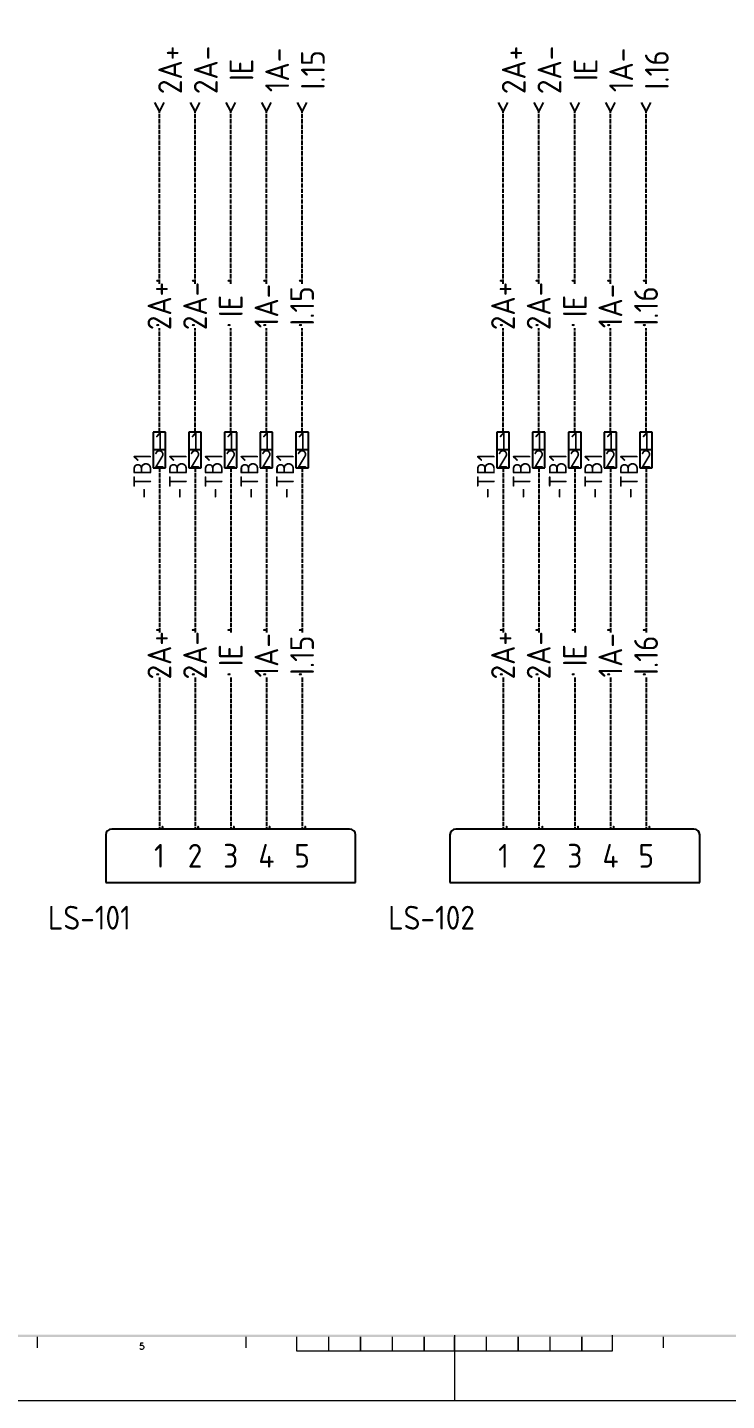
# Model space of a CAD drawing. Header units: millimetres. Extents: x 67033 to 212947, y 35102 to 335921.
# Drawn here: x 69620 to 71582, y 149414 to 153266 of the extents above; entities that cross this region are included whole.
import ezdxf
from ezdxf.enums import TextEntityAlignment as Align

# ---------------------------------------------------------------- set-up
doc = ezdxf.new("R2010")
doc.units = ezdxf.units.MM
doc.linetypes.add('ACAD_ISO02W100', pattern=[15, 12, -3])
for name, color, linetype in [('BORDER', 7, 'Continuous'), ('DESC', 1, 'Continuous'), ('MISC', 2, 'Continuous'), ('RED_2.5mm^2', 1, 'Continuous'), ('SYMS', 7, 'Continuous'), ('TAGS', 51, 'Continuous'), ('TERMS', 4, 'Continuous')]:
    doc.layers.add(name, color=color, linetype=linetype)
doc.styles.add('ROMANS', font='romans.shx', dxfattribs={"height": 0.3})
doc.styles.add('WD_IEC', font='isocp2.shx', dxfattribs={"width": 0.9, "height": 4})

# ---------------------------------------------------------------- blocks, each defined once
blk = doc.blocks.new('VCN1_12P_6B1C')
at = {"layer": 'SYMS'}
for p, q in [((-45, 40), (-45, 0)), ((160, 45), (-40, 45)), ((165, 0), (165, 40)), ((-45, 0), (165, 0))]:
    blk.add_line(p, q, dxfattribs=at)
for centre, start, end in [((-40, 40), 90, 180), ((160, 40), 0, 90)]:
    blk.add_arc(centre, 5, start, end, dxfattribs=at)
at = {"layer": 'SYMS', "linetype": 'Continuous', "style": 'WD_IEC', "width": 0.9, "flags": 8}
for tag, p in [('TERMDESC03P', (57, 51)), ('TERMDESC04P', (87, 51)), ('TERMDESC05P', (117, 51)), ('TERMDESC01P', (-3, 51)), ('TERMDESC02P', (27, 51))]:
    blk.add_attdef(tag, p, '', height=6, rotation=90, dxfattribs=at)
at = {"layer": 'SYMS', "style": 'WD_IEC'}
for tag, p in [('X2WIRE01P', (3, 51)), ('X2WIRE02P', (33, 51)), ('X2WIRE03P', (63, 51)), ('X2WIRE04P', (93, 51)), ('X2WIRE05P', (123, 51))]:
    blk.add_attdef(tag, text='', height=6, rotation=90, dxfattribs=at).set_placement(p, align=Align.TOP_LEFT)
for tag, p in [('X2_TINY_DOT_DONT_REMOVE_01P', (0, 45)), ('X2_TINY_DOT_DONT_REMOVE_02P', (30, 45)), ('X2_TINY_DOT_DONT_REMOVE_03P', (60, 45)), ('X2_TINY_DOT_DONT_REMOVE_04P', (90, 45)), ('X2_TINY_DOT_DONT_REMOVE_05P', (120, 45))]:
    blk.add_attdef(tag, p, '', height=0.03, dxfattribs=at)
at = {"layer": 'SYMS', "style": 'WD_IEC', "flags": 1}
for tag, p, height in [('X2TERM01P', (0, 45), 0.96), ('X2TERM02P', (30, 45), 0.96), ('X2TERM03P', (60, 45), 0.96), ('X2TERM04P', (90, 45), 0.96), ('X2TERM05P', (120, 45), 0.96), ('MFG', (8.2, 12), 4.5), ('CAT', (8.2, 4.5), 4.5), ('ACE_FLAG', (0, -5.3), 0.96), ('ASSYCODE', (8.2, -8.2), 3), ('CATDESC', (8.2, -17.2), 3)]:
    blk.add_attdef(tag, p, '', height=height, dxfattribs=at)
at = {"layer": 'SYMS', "style": 'WD_IEC'}
for tag, p in [('INST', (-24, 22.2)), ('TAG1', (-24, 5.4)), ('LOC', (-24, 13.8)), ('DESC1', (-24, -3.3)), ('DESC2', (-24, -13.8)), ('DESC3', (-24, -24.3)), ('XREF', (-24, -34.8))]:
    blk.add_attdef(tag, text='', height=7.5, dxfattribs=at).set_placement(p, align=Align.RIGHT)
for tag, p in [('TERM01P', (0, 22.5)), ('TERM02P', (30, 22.5)), ('TERM03P', (60, 22.5)), ('TERM04P', (90, 22.5)), ('TERM05P', (120, 22.5))]:
    blk.add_attdef(tag, text='', height=6, dxfattribs=at).set_placement(p, align=Align.MIDDLE_CENTER)
at = {"layer": 'SYMS', "style": 'WD_IEC', "width": 0.9, "flags": 1}
for tag, p in [('X1LINK', (144, 22.5)), ('FAMILY', (-4.4, 2.9)), ('GENDER', (-4.2, -7)), ('WDBLKNAM', (-4.2, -12.4))]:
    blk.add_attdef(tag, p, '', height=1.5, dxfattribs=at)
blk = doc.blocks.new('VSP1001')
for p, q in [((1.75, 5), (-1.75, 5)), ((-1.75, 5), (-1.75, -5)), ((1.75, -5), (1.75, 5)), ((1.75, 0), (-1.75, 0)), ((-1.75, -5), (1.75, -5))]:
    blk.add_line(p, q)
at = {"linetype": 'Continuous', "style": 'WD_IEC', "width": 0.9, "flags": 8}
blk.add_attdef('TERMDESC01', (-1, 6), '', height=2, rotation=90, dxfattribs=at)
blk.add_attdef('X2WIRE01', text='', height=2, rotation=90, dxfattribs=at).set_placement((1, 6), align=Align.TOP_LEFT)
at = {"style": 'WD_IEC'}
for tag, p in [('INST', (-4, 5)), ('LOC', (-4, 2)), ('TAG1', (-4, -1)), ('DESC1', (-4, -4.1)), ('DESC2', (-4, -7.85)), ('DESC3', (-4, -11.6))]:
    blk.add_attdef(tag, text='', height=2.5, dxfattribs=at).set_placement(p, align=Align.RIGHT)
at = {"style": 'WD_IEC', "width": 0.9, "flags": 1}
for tag, p in [('ACE_FLAG', (-0.5, 4.5)), ('X2TERM01', (0, 5)), ('CAT', (-0.96, 0.48)), ('MFG', (-0.88, 1.65)), ('ASSYCODE', (-1.03, -0.58)), ('FAMILY', (-1.03, -1.66)), ('X8TERM02', (0, -5))]:
    blk.add_attdef(tag, p, '', height=0.25, dxfattribs=at)
at = {"style": 'WD_IEC'}
for tag, p in [('TERM01', (0, 2.5)), ('TERM02', (0, -2.5))]:
    blk.add_attdef(tag, text='', height=2, dxfattribs=at).set_placement(p, align=Align.MIDDLE_CENTER)
at = {"linetype": 'Continuous', "style": 'WD_IEC', "width": 0.9, "flags": 8}
blk.add_attdef('TERMDESC02', text='', height=2, rotation=90, dxfattribs=at).set_placement((-1, -6), align=Align.RIGHT)
blk.add_attdef('X8WIRE02', text='', height=2, rotation=90, dxfattribs=at).set_placement((1, -6), align=Align.TOP_RIGHT)
blk = doc.blocks.new('HA1X2Y')
blk.add_lwpolyline([(1.25, 2.5), (0, 0), (-1.25, 2.5)])
at = {"style": 'WD_IEC', "flags": 8}
for tag, p in [('DESC1', (0, 7.6)), ('DESC2', (0, 3.75))]:
    blk.add_attdef(tag, text='', height=2.5, dxfattribs=at).set_placement(p, align=Align.CENTER)
at = {"style": 'WD_IEC', "flags": 1}
blk.add_attdef('X8TERM01', (0, 0), '', height=0.32, dxfattribs=at)
blk = doc.blocks.new('VT0_LGENERIC')
at = {"style": 'WD_IEC'}
blk.add_attdef('COLOR', text='', height=2.5, rotation=90, dxfattribs=at).set_placement((0, 0), align=Align.MIDDLE_CENTER)
at = {"style": 'WD_IEC', "flags": 1}
for tag, p in [('X2TERM01', (0, 4)), ('X8TERM01', (0, -4))]:
    blk.add_attdef(tag, p, '', height=0.16, rotation=90, dxfattribs=at)
at = {"style": 'WD_IEC'}
for tag, p in [('X2_TINY_DOT_DONT_REMOVE', (0, 4)), ('X8_TINY_DOT_DONT_REMOVE', (0, -4))]:
    blk.add_attdef(tag, p, '', height=0.0001, rotation=90, dxfattribs=at)

msp = doc.modelspace()

# ---------------------------------------------------------------- linework, layer by layer
at = {"layer": 'BORDER', "linetype": 'Continuous', "lineweight": 9}
for p, q in [((69647.8, 149593), (69647.8, 149561.7)), ((70233.3, 149593), (70233.3, 149561.7)), ((70376.3, 149552.8), (70376.3, 149593)), ((70465.7, 149552.8), (70465.7, 149593)), ((70465.7, 149552.8), (70465.7, 149593)), ((70555.1, 149552.8), (70555.1, 149593)), ((70555.1, 149593), (70555.1, 149552.8)), ((70644.5, 149552.8), (70644.5, 149593)), ((70644.5, 149552.8), (70644.5, 149593)), ((70733.8, 149552.8), (70733.8, 149593)), ((70733.8, 149593), (70733.8, 149552.8)), ((70818.8, 149597.5), (70818.8, 149552.8)), ((70818.8, 149552.8), (70818.8, 149593)), ((70908.1, 149552.8), (70908.1, 149593)), ((70908.1, 149552.8), (70908.1, 149593)), ((70997.5, 149552.8), (70997.5, 149593)), ((70997.5, 149593), (70997.5, 149552.8)), ((71086.9, 149552.8), (71086.9, 149593)), ((71086.9, 149552.8), (71086.9, 149593)), ((71176.3, 149552.8), (71176.3, 149593)), ((71176.3, 149593), (71176.3, 149552.8)), ((71261.2, 149597.5), (71261.2, 149552.8)), ((71404.2, 149593), (71404.2, 149561.7)), ((70818.8, 149552.8), (70376.3, 149552.8)), ((70818.8, 149588.5), (70818.8, 149414.2)), ((71261.2, 149552.8), (70818.8, 149552.8))]:
    msp.add_line(p, q, dxfattribs=at)
msp.add_lwpolyline([(67033.2, 149414.2), (74550.7, 149414.2), (74550.7, 154723.9), (67033.2, 154723.9)], close=True, dxfattribs=at)
at = {"layer": 'BORDER', "lineweight": 9}
msp.add_trace([(67307.2, 149599), (67300.9, 149592.6), (74366.1, 149599), (74372.3, 149592.6)], dxfattribs=at)
at = {"layer": 'RED_2.5mm^2', "linetype": 'ACAD_ISO02W100'}
for p, q in [((69990.7, 152546.4), (69990.7, 153030.6)), ((70090.8, 152546.4), (70090.8, 153030.6)), ((70291, 152546.4), (70291, 153030.6)), ((70391.1, 152546.4), (70391.1, 153030.6)), ((70954.9, 152546.4), (70954.9, 153030.6)), ((71055, 152546.4), (71055, 153030.6)), ((71256.1, 152546.4), (71256.1, 153030.6)), ((71356.2, 152546.4), (71356.2, 153030.6)), ((69990.7, 152130.8), (69990.7, 152422.1)), ((70090.8, 152130.8), (70090.8, 152422.1)), ((70291, 152130.8), (70291, 152422.1)), ((70391.1, 152130.8), (70391.1, 152422.1)), ((70954.9, 152130.8), (70954.9, 152422.1)), ((71055, 152130.8), (71055, 152422.1)), ((71256.1, 152130.8), (71256.1, 152422.1)), ((71356.2, 152130.8), (71356.2, 152422.1)), ((69990.7, 152030.6), (69990.7, 151566.8)), ((70090.8, 152030.6), (70090.8, 151566.8)), ((70291, 152030.6), (70291, 151566.8)), ((70391.1, 152030.6), (70391.1, 151566.8)), ((70954.9, 152030.6), (70954.9, 151566.8)), ((71055, 152030.6), (71055, 151566.8)), ((71256.1, 152030.6), (71256.1, 151566.8)), ((71356.2, 152030.6), (71356.2, 151566.8)), ((69990.7, 151442.5), (69990.7, 151017.3)), ((70090.8, 151442.5), (70090.8, 151019.1)), ((70291, 151442.5), (70291, 151017.3)), ((70391.1, 151442.5), (70391.1, 151017.3)), ((70954.9, 151442.5), (70954.9, 151017.3)), ((71055, 151442.5), (71055, 151019.1)), ((71256.1, 151442.5), (71256.1, 151017.3)), ((71356.2, 151442.5), (71356.2, 151017.3))]:
    msp.add_line(p, q, dxfattribs=at)
at = {"layer": 'RED_2.5mm^2', "color": 2, "linetype": 'ACAD_ISO02W100'}
for p, q in [((70190.9, 152546.4), (70190.9, 153030.6)), ((71156.5, 152546.4), (71156.5, 153030.6)), ((70190.9, 152130.8), (70190.9, 152422.1)), ((71156.5, 152130.8), (71156.5, 152422.1)), ((70190.9, 152030.6), (70190.9, 151566.8)), ((71156.5, 152030.6), (71156.5, 151566.8)), ((70190.9, 151442.5), (70190.9, 151017.3)), ((71156.5, 151442.5), (71156.5, 151017.3))]:
    msp.add_line(p, q, dxfattribs=at)

# ---------------------------------------------------------------- block references
at = {"layer": 'SYMS', "linetype": 'ACAD_ISO02W100'}
ref = msp.add_blockref('HA1X2Y', (69990.7, 153030.6), dxfattribs=dict(at, xscale=10.01234772107148, yscale=10.01234772107148, zscale=10.01234772107148))
ref.add_attrib('DESC1', '2A+', dxfattribs={"layer": 'DESC', "height": 66.75, "rotation": 90, "style": 'WD_IEC', "flags": 8}).set_placement((70054.2, 153146.5), align=Align.CENTER)
ref = msp.add_blockref('HA1X2Y', (70090.8, 153030.6), dxfattribs=dict(at, xscale=10.01234772107148, yscale=10.01234772107148, zscale=10.01234772107148))
ref.add_attrib('DESC1', '2A-', dxfattribs={"layer": 'DESC', "height": 66.75, "rotation": 90, "style": 'WD_IEC', "flags": 8}).set_placement((70154.3, 153146.5), align=Align.CENTER)
ref = msp.add_blockref('HA1X2Y', (70954.9, 153030.6), dxfattribs=dict(at, xscale=10.01234772107148, yscale=10.01234772107148, zscale=10.01234772107148))
ref.add_attrib('DESC1', '2A+', dxfattribs={"layer": 'DESC', "height": 66.75, "rotation": 90, "style": 'WD_IEC', "flags": 8}).set_placement((71018.4, 153146.5), align=Align.CENTER)
ref = msp.add_blockref('HA1X2Y', (71055, 153030.6), dxfattribs=dict(at, xscale=10.01234772107148, yscale=10.01234772107148, zscale=10.01234772107148))
ref.add_attrib('DESC1', '2A-', dxfattribs={"layer": 'DESC', "height": 66.75, "rotation": 90, "style": 'WD_IEC', "flags": 8}).set_placement((71118.6, 153146.5), align=Align.CENTER)
ref = msp.add_blockref('HA1X2Y', (70190.9, 153030.6), dxfattribs=dict(at, xscale=10.01234772107148, yscale=10.01234772107148, zscale=10.01234772107148))
ref.add_attrib('DESC1', 'IE', dxfattribs={"layer": 'DESC', "height": 66.75, "rotation": 90, "style": 'WD_IEC', "flags": 8}).set_placement((70254.4, 153146.5), align=Align.CENTER)
ref = msp.add_blockref('HA1X2Y', (70291, 153030.6), dxfattribs=dict(at, xscale=10.01234772107148, yscale=10.01234772107148, zscale=10.01234772107148))
ref.add_attrib('DESC1', '1A-', dxfattribs={"layer": 'DESC', "height": 66.75, "rotation": 90, "style": 'WD_IEC', "flags": 8}).set_placement((70354.5, 153146.5), align=Align.CENTER)
ref = msp.add_blockref('HA1X2Y', (70391.1, 153030.6), dxfattribs=dict(at, xscale=10.01234772107148, yscale=10.01234772107148, zscale=10.01234772107148))
ref.add_attrib('DESC1', 'I.15', dxfattribs={"layer": 'DESC', "height": 66.75, "rotation": 90, "style": 'WD_IEC', "flags": 8}).set_placement((70454.7, 153146.5), align=Align.CENTER)
ref = msp.add_blockref('HA1X2Y', (71156.5, 153030.6), dxfattribs=dict(at, xscale=10.01234772107148, yscale=10.01234772107148, zscale=10.01234772107148))
ref.add_attrib('DESC1', 'IE', dxfattribs={"layer": 'DESC', "height": 66.75, "rotation": 90, "style": 'WD_IEC', "flags": 8}).set_placement((71220.1, 153146.5), align=Align.CENTER)
ref = msp.add_blockref('HA1X2Y', (71256.1, 153030.6), dxfattribs=dict(at, xscale=10.01234772107148, yscale=10.01234772107148, zscale=10.01234772107148))
ref.add_attrib('DESC1', '1A-', dxfattribs={"layer": 'DESC', "height": 66.75, "rotation": 90, "style": 'WD_IEC', "flags": 8}).set_placement((71319.7, 153146.5), align=Align.CENTER)
ref = msp.add_blockref('HA1X2Y', (71356.2, 153030.6), dxfattribs=dict(at, xscale=10.01234772107148, yscale=10.01234772107148, zscale=10.01234772107148))
ref.add_attrib('DESC1', 'I.16', dxfattribs={"layer": 'DESC', "height": 66.75, "rotation": 90, "style": 'WD_IEC', "flags": 8}).set_placement((71419.8, 153146.5), align=Align.CENTER)
ref = msp.add_blockref('VT0_LGENERIC', (69990.7, 152484.3), dxfattribs=dict(at, xscale=10.01234772107148, yscale=10.01234772107148, zscale=10.01234772107148))
ref.add_attrib('X8_TINY_DOT_DONT_REMOVE', '.', (69990.7, 152422.1), dxfattribs={"layer": 'MISC', "height": 66.7, "rotation": 90, "style": 'WD_IEC'})
ref.add_attrib('X2_TINY_DOT_DONT_REMOVE', '.', (69990.7, 152546.4), dxfattribs={"layer": 'MISC', "height": 66.7, "rotation": 90, "style": 'WD_IEC'})
ref.add_attrib('COLOR', '2A+', dxfattribs={"layer": 'MISC', "height": 66.75, "rotation": 90, "style": 'WD_IEC'}).set_placement((69990.7, 152484.3), align=Align.MIDDLE_CENTER)
ref = msp.add_blockref('VT0_LGENERIC', (70090.8, 152484.3), dxfattribs=dict(at, xscale=10.01234772107148, yscale=10.01234772107148, zscale=10.01234772107148))
ref.add_attrib('X8_TINY_DOT_DONT_REMOVE', '.', (70090.8, 152422.1), dxfattribs={"layer": 'MISC', "height": 66.7, "rotation": 90, "style": 'WD_IEC'})
ref.add_attrib('X2_TINY_DOT_DONT_REMOVE', '.', (70090.8, 152546.4), dxfattribs={"layer": 'MISC', "height": 66.7, "rotation": 90, "style": 'WD_IEC'})
ref.add_attrib('COLOR', '2A-', dxfattribs={"layer": 'MISC', "height": 66.75, "rotation": 90, "style": 'WD_IEC'}).set_placement((70090.8, 152484.3), align=Align.MIDDLE_CENTER)
ref = msp.add_blockref('VT0_LGENERIC', (70190.9, 152484.3), dxfattribs=dict(at, xscale=10.01234772107148, yscale=10.01234772107148, zscale=10.01234772107148))
ref.add_attrib('X8_TINY_DOT_DONT_REMOVE', '.', (70190.9, 152422.1), dxfattribs={"layer": 'MISC', "height": 66.7, "rotation": 90, "style": 'WD_IEC'})
ref.add_attrib('X2_TINY_DOT_DONT_REMOVE', '.', (70190.9, 152546.4), dxfattribs={"layer": 'MISC', "height": 66.7, "rotation": 90, "style": 'WD_IEC'})
ref.add_attrib('COLOR', 'IE', dxfattribs={"layer": 'MISC', "height": 66.75, "rotation": 90, "style": 'WD_IEC'}).set_placement((70190.9, 152484.3), align=Align.MIDDLE_CENTER)
ref = msp.add_blockref('VT0_LGENERIC', (70291, 152484.3), dxfattribs=dict(at, xscale=10.01234772107148, yscale=10.01234772107148, zscale=10.01234772107148))
ref.add_attrib('X8_TINY_DOT_DONT_REMOVE', '.', (70291, 152422.1), dxfattribs={"layer": 'MISC', "height": 66.7, "rotation": 90, "style": 'WD_IEC'})
ref.add_attrib('X2_TINY_DOT_DONT_REMOVE', '.', (70291, 152546.4), dxfattribs={"layer": 'MISC', "height": 66.7, "rotation": 90, "style": 'WD_IEC'})
ref.add_attrib('COLOR', '1A-', dxfattribs={"layer": 'MISC', "height": 66.75, "rotation": 90, "style": 'WD_IEC'}).set_placement((70291, 152484.3), align=Align.MIDDLE_CENTER)
ref = msp.add_blockref('VT0_LGENERIC', (70391.1, 152484.3), dxfattribs=dict(at, xscale=10.01234772107148, yscale=10.01234772107148, zscale=10.01234772107148))
ref.add_attrib('X8_TINY_DOT_DONT_REMOVE', '.', (70391.1, 152422.1), dxfattribs={"layer": 'MISC', "height": 66.7, "rotation": 90, "style": 'WD_IEC'})
ref.add_attrib('X2_TINY_DOT_DONT_REMOVE', '.', (70391.1, 152546.4), dxfattribs={"layer": 'MISC', "height": 66.7, "rotation": 90, "style": 'WD_IEC'})
ref.add_attrib('COLOR', 'I.15', dxfattribs={"layer": 'MISC', "height": 66.75, "rotation": 90, "style": 'WD_IEC'}).set_placement((70391.1, 152484.3), align=Align.MIDDLE_CENTER)
ref = msp.add_blockref('VT0_LGENERIC', (70954.9, 152484.3), dxfattribs=dict(at, xscale=10.01234772107148, yscale=10.01234772107148, zscale=10.01234772107148))
ref.add_attrib('X8_TINY_DOT_DONT_REMOVE', '.', (70954.9, 152422.1), dxfattribs={"layer": 'MISC', "height": 66.7, "rotation": 90, "style": 'WD_IEC'})
ref.add_attrib('X2_TINY_DOT_DONT_REMOVE', '.', (70954.9, 152546.4), dxfattribs={"layer": 'MISC', "height": 66.7, "rotation": 90, "style": 'WD_IEC'})
ref.add_attrib('COLOR', '2A+', dxfattribs={"layer": 'MISC', "height": 66.75, "rotation": 90, "style": 'WD_IEC'}).set_placement((70954.9, 152484.3), align=Align.MIDDLE_CENTER)
ref = msp.add_blockref('VT0_LGENERIC', (71055, 152484.3), dxfattribs=dict(at, xscale=10.01234772107148, yscale=10.01234772107148, zscale=10.01234772107148))
ref.add_attrib('X8_TINY_DOT_DONT_REMOVE', '.', (71055, 152422.1), dxfattribs={"layer": 'MISC', "height": 66.7, "rotation": 90, "style": 'WD_IEC'})
ref.add_attrib('X2_TINY_DOT_DONT_REMOVE', '.', (71055, 152546.4), dxfattribs={"layer": 'MISC', "height": 66.7, "rotation": 90, "style": 'WD_IEC'})
ref.add_attrib('COLOR', '2A-', dxfattribs={"layer": 'MISC', "height": 66.75, "rotation": 90, "style": 'WD_IEC'}).set_placement((71055, 152484.3), align=Align.MIDDLE_CENTER)
ref = msp.add_blockref('VT0_LGENERIC', (71156.5, 152484.3), dxfattribs=dict(at, xscale=10.01234772107148, yscale=10.01234772107148, zscale=10.01234772107148))
ref.add_attrib('X8_TINY_DOT_DONT_REMOVE', '.', (71156.5, 152422.1), dxfattribs={"layer": 'MISC', "height": 66.7, "rotation": 90, "style": 'WD_IEC'})
ref.add_attrib('X2_TINY_DOT_DONT_REMOVE', '.', (71156.5, 152546.4), dxfattribs={"layer": 'MISC', "height": 66.7, "rotation": 90, "style": 'WD_IEC'})
ref.add_attrib('COLOR', 'IE', dxfattribs={"layer": 'MISC', "height": 66.75, "rotation": 90, "style": 'WD_IEC'}).set_placement((71156.5, 152484.3), align=Align.MIDDLE_CENTER)
ref = msp.add_blockref('VT0_LGENERIC', (71256.1, 152484.3), dxfattribs=dict(at, xscale=10.01234772107148, yscale=10.01234772107148, zscale=10.01234772107148))
ref.add_attrib('X8_TINY_DOT_DONT_REMOVE', '.', (71256.1, 152422.1), dxfattribs={"layer": 'MISC', "height": 66.7, "rotation": 90, "style": 'WD_IEC'})
ref.add_attrib('X2_TINY_DOT_DONT_REMOVE', '.', (71256.1, 152546.4), dxfattribs={"layer": 'MISC', "height": 66.7, "rotation": 90, "style": 'WD_IEC'})
ref.add_attrib('COLOR', '1A-', dxfattribs={"layer": 'MISC', "height": 66.75, "rotation": 90, "style": 'WD_IEC'}).set_placement((71256.1, 152484.3), align=Align.MIDDLE_CENTER)
ref = msp.add_blockref('VT0_LGENERIC', (71356.2, 152484.3), dxfattribs=dict(at, xscale=10.01234772107148, yscale=10.01234772107148, zscale=10.01234772107148))
ref.add_attrib('X8_TINY_DOT_DONT_REMOVE', '.', (71356.2, 152422.1), dxfattribs={"layer": 'MISC', "height": 66.7, "rotation": 90, "style": 'WD_IEC'})
ref.add_attrib('X2_TINY_DOT_DONT_REMOVE', '.', (71356.2, 152546.4), dxfattribs={"layer": 'MISC', "height": 66.7, "rotation": 90, "style": 'WD_IEC'})
ref.add_attrib('COLOR', 'I.16', dxfattribs={"layer": 'MISC', "height": 66.75, "rotation": 90, "style": 'WD_IEC'}).set_placement((71356.2, 152484.3), align=Align.MIDDLE_CENTER)
ref = msp.add_blockref('VSP1001', (69990.7, 152080.7), dxfattribs=dict(at, xscale=10.01234772107148, yscale=10.01234772107148, zscale=10.01234772107148))
ref.add_attrib('TAG1', '-TB1', dxfattribs={"layer": 'TAGS', "height": 50.06, "rotation": 90, "style": 'WD_IEC'}).set_placement((69967.7, 152070.7), align=Align.RIGHT)
ref.add_attrib('TERM01', '1', dxfattribs={"layer": 'TERMS', "height": 50.1, "style": 'WD_IEC'}).set_placement((69990.7, 152105.7), align=Align.MIDDLE_CENTER)
ref.add_attrib('TERM02', '2', dxfattribs={"layer": 'TERMS', "height": 50.1, "style": 'WD_IEC'}).set_placement((69990.7, 152055.7), align=Align.MIDDLE_CENTER)
ref = msp.add_blockref('VSP1001', (70090.8, 152080.7), dxfattribs=dict(at, xscale=10.01234772107148, yscale=10.01234772107148, zscale=10.01234772107148))
ref.add_attrib('TAG1', '-TB1', dxfattribs={"layer": 'TAGS', "height": 50.06, "rotation": 90, "style": 'WD_IEC'}).set_placement((70067.9, 152070.7), align=Align.RIGHT)
ref.add_attrib('TERM01', '1', dxfattribs={"layer": 'TERMS', "height": 50.1, "style": 'WD_IEC'}).set_placement((70090.8, 152105.7), align=Align.MIDDLE_CENTER)
ref.add_attrib('TERM02', '2', dxfattribs={"layer": 'TERMS', "height": 50.1, "style": 'WD_IEC'}).set_placement((70090.8, 152055.7), align=Align.MIDDLE_CENTER)
ref = msp.add_blockref('VSP1001', (70190.9, 152080.7), dxfattribs=dict(at, xscale=10.01234772107148, yscale=10.01234772107148, zscale=10.01234772107148))
ref.add_attrib('TAG1', '-TB1', dxfattribs={"layer": 'TAGS', "height": 50.06, "rotation": 90, "style": 'WD_IEC'}).set_placement((70167.9, 152070.7), align=Align.RIGHT)
ref.add_attrib('TERM01', '1', dxfattribs={"layer": 'TERMS', "height": 50.1, "style": 'WD_IEC'}).set_placement((70190.9, 152105.7), align=Align.MIDDLE_CENTER)
ref.add_attrib('TERM02', '2', dxfattribs={"layer": 'TERMS', "height": 50.1, "style": 'WD_IEC'}).set_placement((70190.9, 152055.7), align=Align.MIDDLE_CENTER)
ref = msp.add_blockref('VSP1001', (70291, 152080.7), dxfattribs=dict(at, xscale=10.01234772107148, yscale=10.01234772107148, zscale=10.01234772107148))
ref.add_attrib('TAG1', '-TB1', dxfattribs={"layer": 'TAGS', "height": 50.06, "rotation": 90, "style": 'WD_IEC'}).set_placement((70268.1, 152070.7), align=Align.RIGHT)
ref.add_attrib('TERM01', '1', dxfattribs={"layer": 'TERMS', "height": 50.1, "style": 'WD_IEC'}).set_placement((70291, 152105.7), align=Align.MIDDLE_CENTER)
ref.add_attrib('TERM02', '2', dxfattribs={"layer": 'TERMS', "height": 50.1, "style": 'WD_IEC'}).set_placement((70291, 152055.7), align=Align.MIDDLE_CENTER)
ref = msp.add_blockref('VSP1001', (70391.1, 152080.7), dxfattribs=dict(at, xscale=10.01234772107148, yscale=10.01234772107148, zscale=10.01234772107148))
ref.add_attrib('TAG1', '-TB1', dxfattribs={"layer": 'TAGS', "height": 50.06, "rotation": 90, "style": 'WD_IEC'}).set_placement((70368.2, 152070.7), align=Align.RIGHT)
ref.add_attrib('TERM01', '1', dxfattribs={"layer": 'TERMS', "height": 50.1, "style": 'WD_IEC'}).set_placement((70391.1, 152105.7), align=Align.MIDDLE_CENTER)
ref.add_attrib('TERM02', '2', dxfattribs={"layer": 'TERMS', "height": 50.1, "style": 'WD_IEC'}).set_placement((70391.1, 152055.7), align=Align.MIDDLE_CENTER)
ref = msp.add_blockref('VSP1001', (70954.9, 152080.7), dxfattribs=dict(at, xscale=10.01234772107148, yscale=10.01234772107148, zscale=10.01234772107148))
ref.add_attrib('TAG1', '-TB1', dxfattribs={"layer": 'TAGS', "height": 50.06, "rotation": 90, "style": 'WD_IEC'}).set_placement((70931.9, 152070.7), align=Align.RIGHT)
ref.add_attrib('TERM01', '1', dxfattribs={"layer": 'TERMS', "height": 50.1, "style": 'WD_IEC'}).set_placement((70954.9, 152105.7), align=Align.MIDDLE_CENTER)
ref.add_attrib('TERM02', '2', dxfattribs={"layer": 'TERMS', "height": 50.1, "style": 'WD_IEC'}).set_placement((70954.9, 152055.7), align=Align.MIDDLE_CENTER)
ref = msp.add_blockref('VSP1001', (71055, 152080.7), dxfattribs=dict(at, xscale=10.01234772107148, yscale=10.01234772107148, zscale=10.01234772107148))
ref.add_attrib('TAG1', '-TB1', dxfattribs={"layer": 'TAGS', "height": 50.06, "rotation": 90, "style": 'WD_IEC'}).set_placement((71032.1, 152070.7), align=Align.RIGHT)
ref.add_attrib('TERM01', '1', dxfattribs={"layer": 'TERMS', "height": 50.1, "style": 'WD_IEC'}).set_placement((71055, 152105.7), align=Align.MIDDLE_CENTER)
ref.add_attrib('TERM02', '2', dxfattribs={"layer": 'TERMS', "height": 50.1, "style": 'WD_IEC'}).set_placement((71055, 152055.7), align=Align.MIDDLE_CENTER)
ref = msp.add_blockref('VSP1001', (71156.5, 152080.7), dxfattribs=dict(at, xscale=10.01234772107148, yscale=10.01234772107148, zscale=10.01234772107148))
ref.add_attrib('TAG1', '-TB1', dxfattribs={"layer": 'TAGS', "height": 50.06, "rotation": 90, "style": 'WD_IEC'}).set_placement((71133.6, 152070.7), align=Align.RIGHT)
ref.add_attrib('TERM01', '1', dxfattribs={"layer": 'TERMS', "height": 50.1, "style": 'WD_IEC'}).set_placement((71156.5, 152105.7), align=Align.MIDDLE_CENTER)
ref.add_attrib('TERM02', '2', dxfattribs={"layer": 'TERMS', "height": 50.1, "style": 'WD_IEC'}).set_placement((71156.5, 152055.7), align=Align.MIDDLE_CENTER)
ref = msp.add_blockref('VSP1001', (71256.1, 152080.7), dxfattribs=dict(at, xscale=10.01234772107148, yscale=10.01234772107148, zscale=10.01234772107148))
ref.add_attrib('TAG1', '-TB1', dxfattribs={"layer": 'TAGS', "height": 50.06, "rotation": 90, "style": 'WD_IEC'}).set_placement((71233.2, 152070.7), align=Align.RIGHT)
ref.add_attrib('TERM01', '1', dxfattribs={"layer": 'TERMS', "height": 50.1, "style": 'WD_IEC'}).set_placement((71256.1, 152105.7), align=Align.MIDDLE_CENTER)
ref.add_attrib('TERM02', '2', dxfattribs={"layer": 'TERMS', "height": 50.1, "style": 'WD_IEC'}).set_placement((71256.1, 152055.7), align=Align.MIDDLE_CENTER)
ref = msp.add_blockref('VSP1001', (71356.2, 152080.7), dxfattribs=dict(at, xscale=10.01234772107148, yscale=10.01234772107148, zscale=10.01234772107148))
ref.add_attrib('TAG1', '-TB1', dxfattribs={"layer": 'TAGS', "height": 50.06, "rotation": 90, "style": 'WD_IEC'}).set_placement((71333.3, 152070.7), align=Align.RIGHT)
ref.add_attrib('TERM01', '1', dxfattribs={"layer": 'TERMS', "height": 50.1, "style": 'WD_IEC'}).set_placement((71356.2, 152105.7), align=Align.MIDDLE_CENTER)
ref.add_attrib('TERM02', '2', dxfattribs={"layer": 'TERMS', "height": 50.1, "style": 'WD_IEC'}).set_placement((71356.2, 152055.7), align=Align.MIDDLE_CENTER)
ref = msp.add_blockref('VT0_LGENERIC', (69990.7, 151504.6), dxfattribs=dict(at, xscale=10.01234772107148, yscale=10.01234772107148, zscale=10.01234772107148))
ref.add_attrib('X8_TINY_DOT_DONT_REMOVE', '.', (69990.7, 151442.5), dxfattribs={"layer": 'MISC', "height": 66.7, "rotation": 90, "style": 'WD_IEC'})
ref.add_attrib('X2_TINY_DOT_DONT_REMOVE', '.', (69990.7, 151566.8), dxfattribs={"layer": 'MISC', "height": 66.7, "rotation": 90, "style": 'WD_IEC'})
ref.add_attrib('COLOR', '2A+', dxfattribs={"layer": 'MISC', "height": 66.75, "rotation": 90, "style": 'WD_IEC'}).set_placement((69990.7, 151504.6), align=Align.MIDDLE_CENTER)
ref = msp.add_blockref('VT0_LGENERIC', (70090.8, 151504.6), dxfattribs=dict(at, xscale=10.01234772107148, yscale=10.01234772107148, zscale=10.01234772107148))
ref.add_attrib('X8_TINY_DOT_DONT_REMOVE', '.', (70090.8, 151442.5), dxfattribs={"layer": 'MISC', "height": 66.7, "rotation": 90, "style": 'WD_IEC'})
ref.add_attrib('X2_TINY_DOT_DONT_REMOVE', '.', (70090.8, 151566.8), dxfattribs={"layer": 'MISC', "height": 66.7, "rotation": 90, "style": 'WD_IEC'})
ref.add_attrib('COLOR', '2A-', dxfattribs={"layer": 'MISC', "height": 66.75, "rotation": 90, "style": 'WD_IEC'}).set_placement((70090.8, 151504.6), align=Align.MIDDLE_CENTER)
ref = msp.add_blockref('VT0_LGENERIC', (70190.9, 151504.6), dxfattribs=dict(at, xscale=10.01234772107148, yscale=10.01234772107148, zscale=10.01234772107148))
ref.add_attrib('X8_TINY_DOT_DONT_REMOVE', '.', (70190.9, 151442.5), dxfattribs={"layer": 'MISC', "height": 66.7, "rotation": 90, "style": 'WD_IEC'})
ref.add_attrib('X2_TINY_DOT_DONT_REMOVE', '.', (70190.9, 151566.8), dxfattribs={"layer": 'MISC', "height": 66.7, "rotation": 90, "style": 'WD_IEC'})
ref.add_attrib('COLOR', 'IE', dxfattribs={"layer": 'MISC', "height": 66.75, "rotation": 90, "style": 'WD_IEC'}).set_placement((70190.9, 151504.6), align=Align.MIDDLE_CENTER)
ref = msp.add_blockref('VT0_LGENERIC', (70291, 151504.6), dxfattribs=dict(at, xscale=10.01234772107148, yscale=10.01234772107148, zscale=10.01234772107148))
ref.add_attrib('X8_TINY_DOT_DONT_REMOVE', '.', (70291, 151442.5), dxfattribs={"layer": 'MISC', "height": 66.7, "rotation": 90, "style": 'WD_IEC'})
ref.add_attrib('X2_TINY_DOT_DONT_REMOVE', '.', (70291, 151566.8), dxfattribs={"layer": 'MISC', "height": 66.7, "rotation": 90, "style": 'WD_IEC'})
ref.add_attrib('COLOR', '1A-', dxfattribs={"layer": 'MISC', "height": 66.75, "rotation": 90, "style": 'WD_IEC'}).set_placement((70291, 151504.6), align=Align.MIDDLE_CENTER)
ref = msp.add_blockref('VT0_LGENERIC', (70391.1, 151504.6), dxfattribs=dict(at, xscale=10.01234772107148, yscale=10.01234772107148, zscale=10.01234772107148))
ref.add_attrib('X8_TINY_DOT_DONT_REMOVE', '.', (70391.1, 151442.5), dxfattribs={"layer": 'MISC', "height": 66.7, "rotation": 90, "style": 'WD_IEC'})
ref.add_attrib('X2_TINY_DOT_DONT_REMOVE', '.', (70391.1, 151566.8), dxfattribs={"layer": 'MISC', "height": 66.7, "rotation": 90, "style": 'WD_IEC'})
ref.add_attrib('COLOR', 'I.15', dxfattribs={"layer": 'MISC', "height": 66.75, "rotation": 90, "style": 'WD_IEC'}).set_placement((70391.1, 151504.6), align=Align.MIDDLE_CENTER)
ref = msp.add_blockref('VT0_LGENERIC', (70954.9, 151504.6), dxfattribs=dict(at, xscale=10.01234772107148, yscale=10.01234772107148, zscale=10.01234772107148))
ref.add_attrib('X8_TINY_DOT_DONT_REMOVE', '.', (70954.9, 151442.5), dxfattribs={"layer": 'MISC', "height": 66.7, "rotation": 90, "style": 'WD_IEC'})
ref.add_attrib('X2_TINY_DOT_DONT_REMOVE', '.', (70954.9, 151566.8), dxfattribs={"layer": 'MISC', "height": 66.7, "rotation": 90, "style": 'WD_IEC'})
ref.add_attrib('COLOR', '2A+', dxfattribs={"layer": 'MISC', "height": 66.75, "rotation": 90, "style": 'WD_IEC'}).set_placement((70954.9, 151504.6), align=Align.MIDDLE_CENTER)
ref = msp.add_blockref('VT0_LGENERIC', (71055, 151504.6), dxfattribs=dict(at, xscale=10.01234772107148, yscale=10.01234772107148, zscale=10.01234772107148))
ref.add_attrib('X8_TINY_DOT_DONT_REMOVE', '.', (71055, 151442.5), dxfattribs={"layer": 'MISC', "height": 66.7, "rotation": 90, "style": 'WD_IEC'})
ref.add_attrib('X2_TINY_DOT_DONT_REMOVE', '.', (71055, 151566.8), dxfattribs={"layer": 'MISC', "height": 66.7, "rotation": 90, "style": 'WD_IEC'})
ref.add_attrib('COLOR', '2A-', dxfattribs={"layer": 'MISC', "height": 66.75, "rotation": 90, "style": 'WD_IEC'}).set_placement((71055, 151504.6), align=Align.MIDDLE_CENTER)
ref = msp.add_blockref('VT0_LGENERIC', (71156.5, 151504.6), dxfattribs=dict(at, xscale=10.01234772107148, yscale=10.01234772107148, zscale=10.01234772107148))
ref.add_attrib('X8_TINY_DOT_DONT_REMOVE', '.', (71156.5, 151442.5), dxfattribs={"layer": 'MISC', "height": 66.7, "rotation": 90, "style": 'WD_IEC'})
ref.add_attrib('X2_TINY_DOT_DONT_REMOVE', '.', (71156.5, 151566.8), dxfattribs={"layer": 'MISC', "height": 66.7, "rotation": 90, "style": 'WD_IEC'})
ref.add_attrib('COLOR', 'IE', dxfattribs={"layer": 'MISC', "height": 66.75, "rotation": 90, "style": 'WD_IEC'}).set_placement((71156.5, 151504.6), align=Align.MIDDLE_CENTER)
ref = msp.add_blockref('VT0_LGENERIC', (71256.1, 151504.6), dxfattribs=dict(at, xscale=10.01234772107148, yscale=10.01234772107148, zscale=10.01234772107148))
ref.add_attrib('X8_TINY_DOT_DONT_REMOVE', '.', (71256.1, 151442.5), dxfattribs={"layer": 'MISC', "height": 66.7, "rotation": 90, "style": 'WD_IEC'})
ref.add_attrib('X2_TINY_DOT_DONT_REMOVE', '.', (71256.1, 151566.8), dxfattribs={"layer": 'MISC', "height": 66.7, "rotation": 90, "style": 'WD_IEC'})
ref.add_attrib('COLOR', '1A-', dxfattribs={"layer": 'MISC', "height": 66.75, "rotation": 90, "style": 'WD_IEC'}).set_placement((71256.1, 151504.6), align=Align.MIDDLE_CENTER)
ref = msp.add_blockref('VT0_LGENERIC', (71356.2, 151504.6), dxfattribs=dict(at, xscale=10.01234772107148, yscale=10.01234772107148, zscale=10.01234772107148))
ref.add_attrib('X8_TINY_DOT_DONT_REMOVE', '.', (71356.2, 151442.5), dxfattribs={"layer": 'MISC', "height": 66.7, "rotation": 90, "style": 'WD_IEC'})
ref.add_attrib('X2_TINY_DOT_DONT_REMOVE', '.', (71356.2, 151566.8), dxfattribs={"layer": 'MISC', "height": 66.7, "rotation": 90, "style": 'WD_IEC'})
ref.add_attrib('COLOR', 'I.16', dxfattribs={"layer": 'MISC', "height": 66.75, "rotation": 90, "style": 'WD_IEC'}).set_placement((71356.2, 151504.6), align=Align.MIDDLE_CENTER)
ref = msp.add_blockref('VCN1_12P_6B1C', (69990.6, 150867.1), dxfattribs=dict(at, xscale=3.33744924035716, yscale=3.33744924035716, zscale=3.33744924035716))
ref.add_attrib('X2_TINY_DOT_DONT_REMOVE_01P', '.', (69990.6, 151017.3), dxfattribs={"layer": 'MISC', "height": 66.7, "style": 'WD_IEC'})
ref.add_attrib('TERM01P', '1', dxfattribs={"layer": 'TERMS', "height": 66.7, "style": 'WD_IEC'}).set_placement((69990.6, 150942.2), align=Align.MIDDLE_CENTER)
ref.add_attrib('TAG1', 'LS-101', dxfattribs={"layer": 'TAGS', "height": 66.75, "style": 'WD_IEC'}).set_placement((69910.5, 150735.2), align=Align.RIGHT)
ref.add_attrib('X2_TINY_DOT_DONT_REMOVE_02P', '.', (70090.7, 151017.3), dxfattribs={"layer": 'MISC', "height": 66.7, "style": 'WD_IEC'})
ref.add_attrib('TERM02P', '2', dxfattribs={"layer": 'TERMS', "height": 66.7, "style": 'WD_IEC'}).set_placement((70090.7, 150942.2), align=Align.MIDDLE_CENTER)
ref.add_attrib('X2_TINY_DOT_DONT_REMOVE_03P', '.', (70190.9, 151017.3), dxfattribs={"layer": 'MISC', "height": 66.7, "style": 'WD_IEC'})
ref.add_attrib('TERM03P', '3', dxfattribs={"layer": 'TERMS', "height": 66.7, "style": 'WD_IEC'}).set_placement((70190.9, 150942.2), align=Align.MIDDLE_CENTER)
ref.add_attrib('X2_TINY_DOT_DONT_REMOVE_04P', '.', (70291, 151017.3), dxfattribs={"layer": 'MISC', "height": 66.7, "style": 'WD_IEC'})
ref.add_attrib('TERM04P', '4', dxfattribs={"layer": 'TERMS', "height": 66.7, "style": 'WD_IEC'}).set_placement((70291, 150942.2), align=Align.MIDDLE_CENTER)
ref.add_attrib('X2_TINY_DOT_DONT_REMOVE_05P', '.', (70391.1, 151017.3), dxfattribs={"layer": 'MISC', "height": 66.7, "style": 'WD_IEC'})
ref.add_attrib('TERM05P', '5', dxfattribs={"layer": 'TERMS', "height": 66.7, "style": 'WD_IEC'}).set_placement((70391.1, 150942.2), align=Align.MIDDLE_CENTER)
ref = msp.add_blockref('VCN1_12P_6B1C', (70956.3, 150867.1), dxfattribs=dict(at, xscale=3.33744924035716, yscale=3.33744924035716, zscale=3.33744924035716))
ref.add_attrib('X2_TINY_DOT_DONT_REMOVE_01P', '.', (70956.3, 151017.3), dxfattribs={"layer": 'MISC', "height": 66.7, "style": 'WD_IEC'})
ref.add_attrib('TERM01P', '1', dxfattribs={"layer": 'TERMS', "height": 66.7, "style": 'WD_IEC'}).set_placement((70956.3, 150942.2), align=Align.MIDDLE_CENTER)
ref.add_attrib('TAG1', 'LS-102', dxfattribs={"layer": 'TAGS', "height": 66.75, "style": 'WD_IEC'}).set_placement((70876.2, 150735.2), align=Align.RIGHT)
ref.add_attrib('X2_TINY_DOT_DONT_REMOVE_02P', '.', (71056.4, 151017.3), dxfattribs={"layer": 'MISC', "height": 66.7, "style": 'WD_IEC'})
ref.add_attrib('TERM02P', '2', dxfattribs={"layer": 'TERMS', "height": 66.7, "style": 'WD_IEC'}).set_placement((71056.4, 150942.2), align=Align.MIDDLE_CENTER)
ref.add_attrib('X2_TINY_DOT_DONT_REMOVE_03P', '.', (71156.5, 151017.3), dxfattribs={"layer": 'MISC', "height": 66.7, "style": 'WD_IEC'})
ref.add_attrib('TERM03P', '3', dxfattribs={"layer": 'TERMS', "height": 66.7, "style": 'WD_IEC'}).set_placement((71156.5, 150942.2), align=Align.MIDDLE_CENTER)
ref.add_attrib('X2_TINY_DOT_DONT_REMOVE_04P', '.', (71256.6, 151017.3), dxfattribs={"layer": 'MISC', "height": 66.7, "style": 'WD_IEC'})
ref.add_attrib('TERM04P', '4', dxfattribs={"layer": 'TERMS', "height": 66.7, "style": 'WD_IEC'}).set_placement((71256.6, 150942.2), align=Align.MIDDLE_CENTER)
ref.add_attrib('X2_TINY_DOT_DONT_REMOVE_05P', '.', (71356.8, 151017.3), dxfattribs={"layer": 'MISC', "height": 66.7, "style": 'WD_IEC'})
ref.add_attrib('TERM05P', '5', dxfattribs={"layer": 'TERMS', "height": 66.7, "style": 'WD_IEC'}).set_placement((71356.8, 150942.2), align=Align.MIDDLE_CENTER)

# ---------------------------------------------------------------- texts
at = {"layer": 'BORDER', "linetype": 'Continuous', "lineweight": 9, "style": 'ROMANS'}
msp.add_text('5', height=17.9, dxfattribs=at).set_placement((69933.8, 149557.2))

doc.saveas('drawing.dxf')
